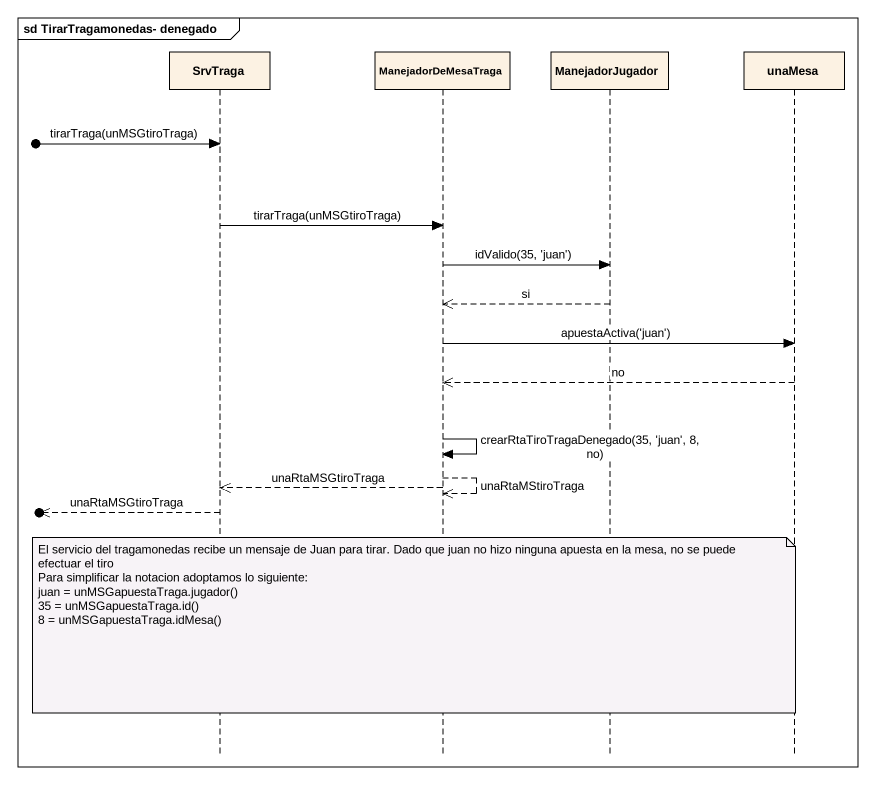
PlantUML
@startuml
mainframe sd TirarTragamonedas- denegado
hide footbox
participant SrvTraga
participant ManejadorDeMesaTraga
participant ManejadorJugador
participant unaMesa

[o-> SrvTraga : tirarTraga(unMSGtiroTraga)
SrvTraga -> ManejadorDeMesaTraga : tirarTraga(unMSGtiroTraga)
ManejadorDeMesaTraga -> ManejadorJugador : idValido(35, 'juan')
ManejadorJugador -->> ManejadorDeMesaTraga : si
ManejadorDeMesaTraga -> unaMesa : apuestaActiva('juan')
unaMesa -->> ManejadorDeMesaTraga : no
ManejadorDeMesaTraga -> ManejadorDeMesaTraga : crearRtaTiroTragaDenegado(35, 'juan', 8, no)
ManejadorDeMesaTraga -->> ManejadorDeMesaTraga : unaRtaMStiroTraga
ManejadorDeMesaTraga -->> SrvTraga : unaRtaMSGtiroTraga
[o<<-- SrvTraga : unaRtaMSGtiroTraga
note over ManejadorDeMesaTraga
  El servicio del tragamonedas recibe un mensaje de Juan para tirar. Dado que juan no hizo ninguna apuesta en la mesa, no se puede efectuar el tiro
  Para simplificar la notacion adoptamos lo siguiente:
  juan = unMSGapuestaTraga.jugador()
  35 = unMSGapuestaTraga.id()
  8 = unMSGapuestaTraga.idMesa()
end note
@enduml
